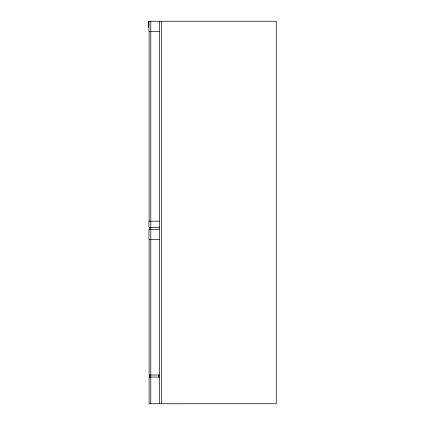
<?xml version="1.0" encoding="UTF-8"?>
<svg xmlns="http://www.w3.org/2000/svg" width="425" height="425" viewBox="0 0 425 425"><rect width="100%" height="100%" fill="white"/><g stroke="black" fill="none" stroke-linecap="round" stroke-linejoin="round"><path stroke-width="0.64" d="M159.38 221.207L148.925 221.207L148.925 227.359L159.38 227.359M159.38 229.41L148.925 229.41L148.925 239.668L159.38 239.668M159.38 375.02L149.127 375.02L149.127 239.668M159.38 377.071L149.127 377.071L149.127 403.75L276.282 403.734L276.282 21.25L148.718 21.25L148.718 27.402M161.436 21.25L161.436 403.734M159.587 21.25L159.587 31.503L148.925 31.503L148.925 21.25M159.38 31.503L159.38 403.734M158.769 375.02L158.769 377.071M150.785 21.25L150.79 403.734M149.743 227.359L149.743 229.734M149.743 375.02L149.743 377.071M149.127 31.503L149.127 221.207"/></g></svg>
